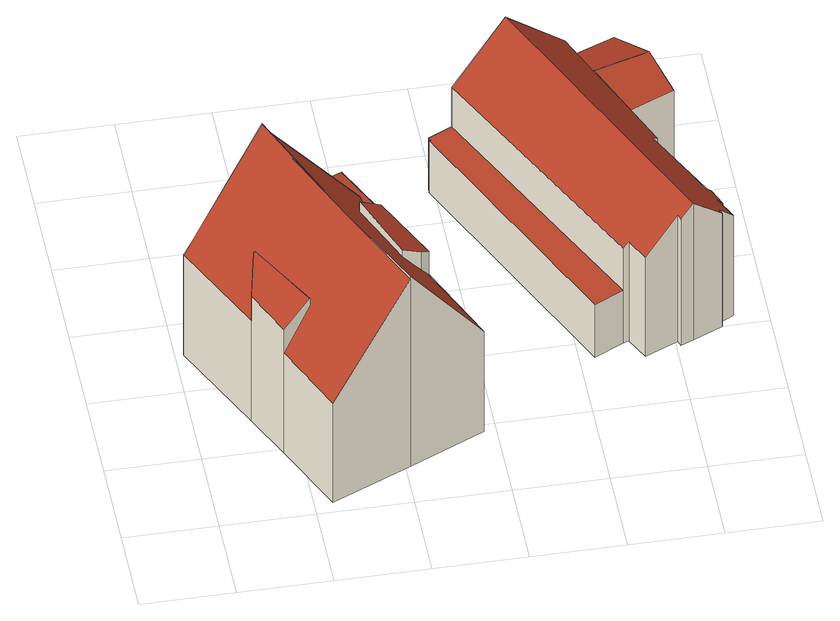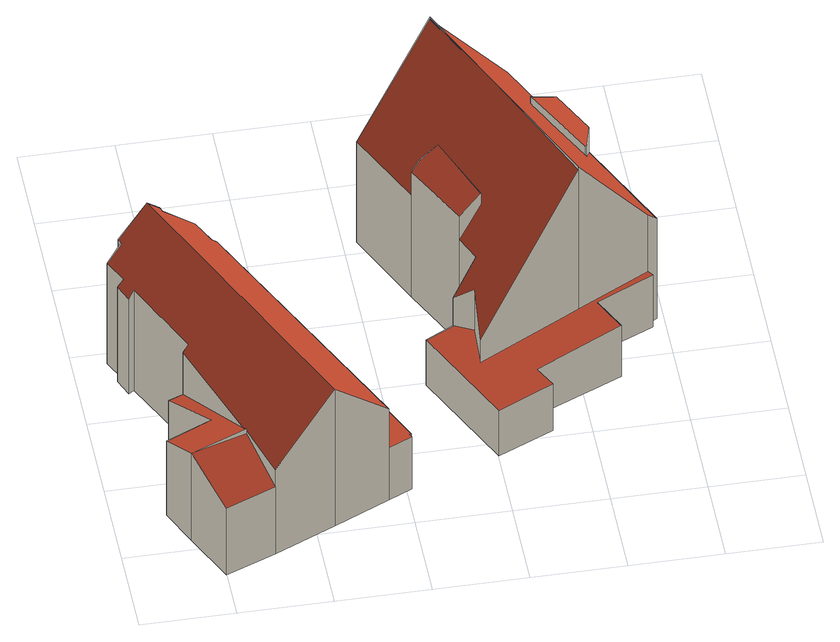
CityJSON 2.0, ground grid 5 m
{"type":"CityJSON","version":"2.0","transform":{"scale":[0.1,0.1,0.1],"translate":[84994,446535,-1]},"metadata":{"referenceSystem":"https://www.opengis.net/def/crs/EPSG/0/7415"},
"CityObjects":{
"building1":{"type":"Building","attributes":{"b3_dak_type":"slanted","b3_h_dak_50p":9.3,"b3_h_dak_70p":10.49,"b3_h_dak_max":13.44,"b3_h_dak_min":2.94,"b3_h_maaiveld":-0.077,"b3_kas_warenhuis":false,"b3_mutatie_ahn3_ahn4":false,"b3_reconstructie_onvolledig":false,"b3_rmse_lod12":3.67,"b3_rmse_lod13":1.76,"b3_rmse_lod22":0.126,"b3_val3dity_lod12":"[]","b3_val3dity_lod13":"[]","b3_val3dity_lod22":"[]","b3_volume_lod12":1659.72,"b3_volume_lod13":1492.68,"b3_volume_lod22":1358.02,"geconstateerd":false,"oorspronkelijkbouwjaar":1936,"status":"Pand in gebruik","total_area_roof":0},"children":["building1-1"]},
"building1-1":{"type":"BuildingPart","attributes":{"total_area_roof":233.79},"parents":["building1"],"geometry":[{"type":"Solid","lod":"2.2","boundaries":[[[[0,1,2,3,4,5,6,7,8,9,10,11,12,13,14,15,16,17]],[[18,4,3,19]],[[20,21,5,4,18,22]],[[23,24,25,26]],[[26,25,27,28]],[[29,12,11,30]],[[31,13,12,29]],[[32,15,14,33]],[[34,35,36,37]],[[33,14,13,31]],[[30,11,10,38]],[[38,10,9,39]],[[39,9,8,40]],[[41,42,7,6,43]],[[40,8,7,42]],[[24,17,16,44]],[[19,3,2,45]],[[46,47,48,49]],[[43,6,5,21]],[[50,51,21,20]],[[22,18,35,34]],[[52,32,53,54]],[[44,16,15,32,52]],[[54,53,47,46]],[[37,36,51,50]],[[55,45,2,1,56]],[[57,58,0,17,24,23]],[[28,27,59,60]],[[56,1,0,58]],[[60,59,58,57]],[[61,49,48,42,41]],[[49,61,62]],[[45,55,62]],[[37,50,20,22,34]],[[49,62,55,56,58,59,27,25,24,44,52,54,46]],[[60,57,23,26,28]],[[42,48,47,53,32,33,31,29,30,38,39,40]],[[45,62,61,41,43,21,51,36,35,18,19]]]],"semantics":{"surfaces":[{"type":"GroundSurface"},{"type":"WallSurface","on_footprint_edge":true},{"type":"WallSurface","on_footprint_edge":false},{"type":"RoofSurface"}],"values":[[0,1,1,2,2,1,1,1,2,1,1,1,1,1,1,1,1,2,1,2,2,2,1,2,2,1,1,2,1,2,2,2,2,3,3,3,3,3]]}}]},
"building2":{"type":"Building","attributes":{"b3_dak_type":"slanted","b3_h_dak_50p":6.97,"b3_h_dak_70p":7.8,"b3_h_dak_max":9.83,"b3_h_dak_min":-0.07,"b3_h_maaiveld":-0.277,"b3_kas_warenhuis":false,"b3_mutatie_ahn3_ahn4":false,"b3_reconstructie_onvolledig":false,"b3_rmse_lod12":2.4,"b3_rmse_lod13":1.47,"b3_rmse_lod22":0.375,"b3_val3dity_lod12":"[]","b3_val3dity_lod13":"[]","b3_val3dity_lod22":"[]","b3_volume_lod12":1180.65,"b3_volume_lod13":1092.66,"b3_volume_lod22":991.36,"geconstateerd":false,"oorspronkelijkbouwjaar":1949,"status":"Pand in gebruik","total_area_roof":0},"children":["building2-1"]},
"building2-1":{"type":"BuildingPart","attributes":{"total_area_roof":186.71},"parents":["building2"],"geometry":[{"type":"Solid","lod":"2.2","boundaries":[[[[63,64,65,66,67,68,69,70,71,72,73,74,75,76,77,78,79,80,81,82,83,84,85,86,87,88,89]],[[90,83,82,91]],[[91,82,81,92]],[[93,70,69,94]],[[95,71,70,93]],[[96,67,66,97]],[[98,99,97,100]],[[99,98,101,102]],[[103,68,67,96]],[[104,85,84,105]],[[105,84,83,90]],[[106,107,86,85,104]],[[108,79,78,109]],[[110,80,79,108]],[[111,76,75,112]],[[112,75,74,113]],[[114,73,72,115,116]],[[116,115,117]],[[101,98,117]],[[109,78,77,118]],[[118,77,76,111]],[[115,72,71,95]],[[113,74,73,114]],[[100,97,66,65,119]],[[119,65,64,120,121]],[[122,89,88,123]],[[124,63,89,122]],[[92,81,80,110]],[[123,88,87,125]],[[125,87,86,107]],[[120,64,63,124]],[[121,120,107,106]],[[94,69,68,103]],[[103,96,97,99,102]],[[92,119,121,106,104,105,90,91]],[[107,120,124,122,123,125]],[[94,103,102,101,117,115,95,93]],[[119,92,110,108,109,118,111,112,113,114,116,117,98,100]]]],"semantics":{"surfaces":[{"type":"GroundSurface"},{"type":"WallSurface","on_footprint_edge":true},{"type":"WallSurface","on_footprint_edge":false},{"type":"RoofSurface"}],"values":[[0,1,1,1,1,1,2,2,1,1,1,1,1,1,1,1,1,2,2,1,1,1,1,1,1,1,1,1,1,1,1,2,1,3,3,3,3,3]]}}]}
},
"vertices":[
[123,88,9],[143,43,9],[102,24,9],[59,5,9],[41,45,9],[29,71,9],[4,125,9],[9,128,9],[7,131,9],[38,145,9],[29,164,9],[76,185,9],[70,197,9],[100,211,9],[127,153,9],[112,146,9],[99,139,9],[105,125,9],[41,45,78],[59,5,77],[29,71,95],[29,71,78],[41,45,94],[105,125,96],[105,125,80],[93,120,98],[93,120,105],[108,81,100],[108,81,105],[70,197,41],[76,185,41],[100,211,40],[112,146,41],[127,153,40],[56,54,105],[56,54,100],[35,94,98],[35,94,104],[29,164,44],[38,145,44],[7,131,45],[9,128,84],[9,128,45],[4,125,78],[99,139,80],[102,24,138],[103,175,56],[103,175,41],[48,147,43],[48,147,139],[34,93,104],[34,93,96],[112,146,60],[102,151,41],[102,151,69],[102,24,140],[143,43,78],[123,88,95],[123,88,79],[118,84,87],[118,84,99],[48,147,141],[79,75,139],
[147,225,7],[160,231,7],[190,245,7],[223,260,7],[250,271,7],[263,243,7],[272,222,7],[247,211,7],[263,177,7],[255,174,7],[252,172,7],[272,129,7],[275,131,7],[279,121,7],[276,120,7],[282,107,7],[274,103,7],[275,100,7],[259,93,7],[252,90,7],[251,93,7],[233,85,7],[227,98,7],[224,97,7],[208,89,7],[147,223,7],[148,223,7],[251,93,94],[252,90,94],[259,93,101],[247,211,58],[272,222,58],[263,177,43],[250,271,53],[223,260,53],[233,232,68],[233,232,66],[223,260,65],[233,232,69],[261,242,67],[263,243,67],[227,98,75],[233,85,75],[224,97,72],[224,97,43],[274,103,85],[282,107,76],[275,100,85],[279,121,72],[275,131,72],[272,129,76],[252,172,75],[255,174,43],[255,174,72],[234,230,68],[276,120,76],[190,245,101],[160,231,43],[160,231,70],[148,223,43],[147,223,43],[147,225,43],[208,89,43]
]}
